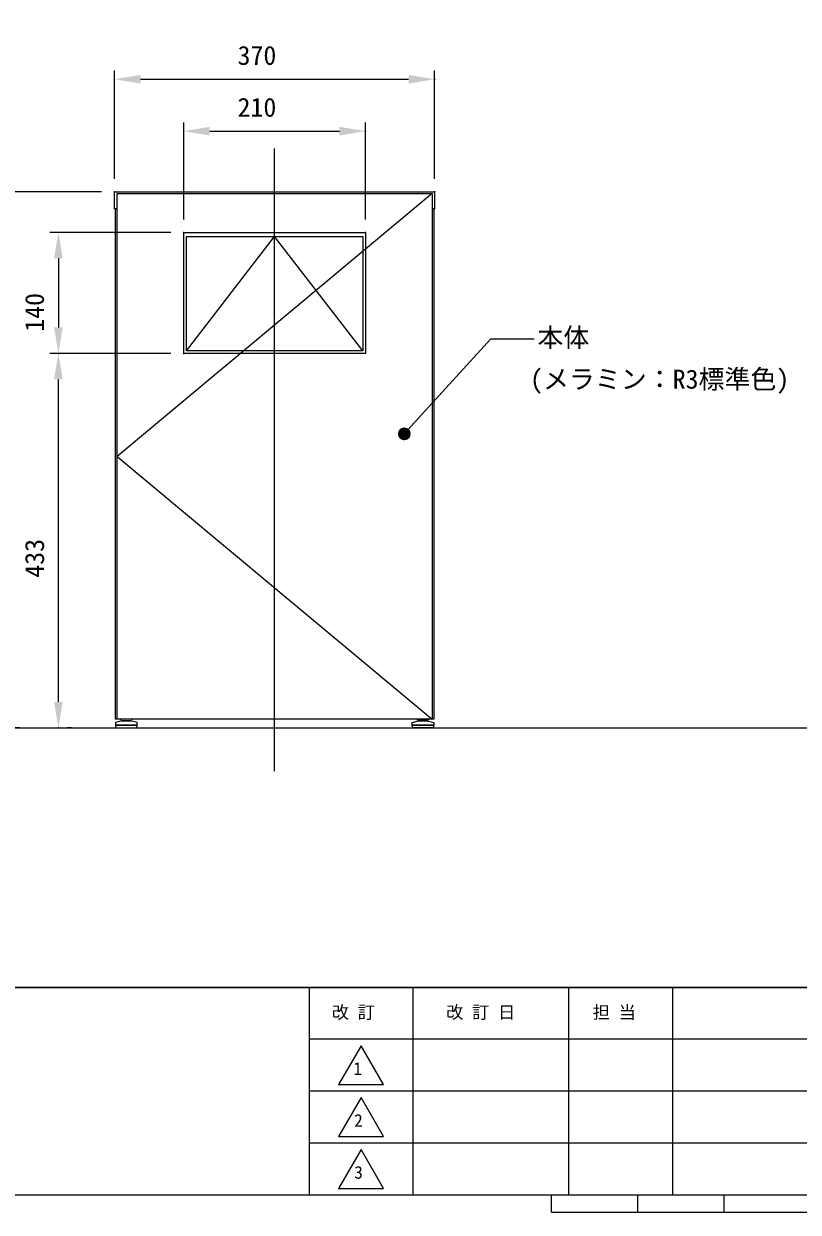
# Model space of a CAD drawing. Units: millimetres, scale not verified. Extents: x -203 to 203, y -143 to 143.
# Drawn here: x -111 to -21.5, y -140 to -2.6 of the extents above; entities that cross this region are included whole.
import ezdxf
from ezdxf.enums import TextEntityAlignment as Align

# ---------------------------------------------------------------- set-up
doc = ezdxf.new("R2010")
doc.units = ezdxf.units.MM
doc.header["$LTSCALE"] = 0.25
doc.header["$PDMODE"] = 32
doc.header["$PDSIZE"] = 0.05
for name, color, linetype, lineweight in [('0-1_図面_FORMAT$01_WAKU$OUT_LINE', 6, 'Continuous', 18), ('0-2_図面_FORMAT$03_TEXT', 7, 'Continuous', 18), ('0-3_図面_FORMAT$01_WAKU$SUB_LINE', 7, 'Continuous', 18), ('0-6_WAKU_INVISIBLE', 7, 'Continuous', 18), ('0-7_DIMENSION_LINES$02_DIMENSI', 7, 'Continuous', 25), ('0-8_DIMENSION_LINES$01_CENTER_', 7, 'Continuous', 25), ('0-9_DIMENSION_LINES$03_LINES', 7, 'Continuous', 18), ('0-C_DIMENSION_LINES$04_SUB_LIN', 4, 'Continuous', 18)]:
    doc.layers.add(name, color=color, linetype=linetype, lineweight=lineweight)
doc.layers.add('0-B_DEFPOINTS', color=7, linetype='Continuous')
doc.styles.add('ＭＳ ゴシック', font='')
doc.styles.get('ＭＳ ゴシック').set_extended_font_data('MS Gothic')

# ---------------------------------------------------------------- blocks, each defined once
blk = doc.blocks.new('D1')
at = {"layer": '0-7_DIMENSION_LINES$02_DIMENSI'}
for p, q in [((117.5, 123.3), (117.5, 134.5)), ((120.4998, 133.5), (135.5002, 133.5)), ((138.5, 123.3), (138.5, 134.5))]:
    blk.add_line(p, q, dxfattribs=at)
for points in [[(120.4998, 134), (120.4998, 133), (117.5, 133.5)], [(135.5002, 133), (135.5002, 134), (138.5, 133.5)]]:
    blk.add_solid(points, dxfattribs=at)
at = {"layer": '0-B_DEFPOINTS'}
for p in [(138.5, 133.5), (117.5, 121.8), (138.5, 121.8)]:
    blk.add_point(p, dxfattribs=at)
at = {"layer": '0-7_DIMENSION_LINES$02_DIMENSI', "style": 'ＭＳ ゴシック'}
blk.add_text('210', height=2.199, dxfattribs=at).set_placement((123.7143, 134.5), align=Align.BOTTOM_LEFT)
blk = doc.blocks.new('D2')
at = {"layer": '0-7_DIMENSION_LINES$02_DIMENSI'}
for p, q in [((109.5, 128), (109.5, 140.5)), ((146.5, 128), (146.5, 140.5)), ((112.4998, 139.5), (143.5002, 139.5))]:
    blk.add_line(p, q, dxfattribs=at)
for points in [[(112.4998, 140), (112.4998, 139), (109.5, 139.5)], [(143.5002, 139), (143.5002, 140), (146.5, 139.5)]]:
    blk.add_solid(points, dxfattribs=at)
at = {"layer": '0-B_DEFPOINTS'}
for p in [(146.5, 139.5), (109.5, 126.5), (146.5, 126.5)]:
    blk.add_point(p, dxfattribs=at)
at = {"layer": '0-7_DIMENSION_LINES$02_DIMENSI', "style": 'ＭＳ ゴシック'}
blk.add_text('370', height=2.199, dxfattribs=at).set_placement((123.7143, 140.5), align=Align.BOTTOM_LEFT)
blk = doc.blocks.new('D3')
at = {"layer": '0-7_DIMENSION_LINES$02_DIMENSI'}
for p, q in [((116, 121.8), (102, 121.8)), ((103, 118.8002), (103, 110.7998)), ((116, 107.8), (102, 107.8))]:
    blk.add_line(p, q, dxfattribs=at)
for points in [[(103.5, 118.8002), (102.5, 118.8002), (103, 121.8)], [(102.5, 110.7998), (103.5, 110.7998), (103, 107.8)]]:
    blk.add_solid(points, dxfattribs=at)
at = {"layer": '0-B_DEFPOINTS'}
for p in [(117.5, 121.8), (103, 107.8), (117.5, 107.8)]:
    blk.add_point(p, dxfattribs=at)
at = {"layer": '0-7_DIMENSION_LINES$02_DIMENSI', "style": 'ＭＳ ゴシック'}
blk.add_text('140', height=2.199, rotation=90, dxfattribs=at).set_placement((102, 110.3), align=Align.BOTTOM_LEFT)
blk = doc.blocks.new('D4')
at = {"layer": '0-7_DIMENSION_LINES$02_DIMENSI'}
for p, q in [((116, 107.8), (102, 107.8)), ((103, 67.4998), (103, 104.8002)), ((104.5, 64.5), (104, 64.5))]:
    blk.add_line(p, q, dxfattribs=at)
for points in [[(103.5, 104.8002), (102.5, 104.8002), (103, 107.8)], [(102.5, 67.4998), (103.5, 67.4998), (103, 64.5)]]:
    blk.add_solid(points, dxfattribs=at)
at = {"layer": '0-B_DEFPOINTS'}
for p in [(103, 107.8), (117.5, 107.8), (103, 64.5)]:
    blk.add_point(p, dxfattribs=at)
at = {"layer": '0-7_DIMENSION_LINES$02_DIMENSI', "style": 'ＭＳ ゴシック'}
blk.add_text('433', height=2.199, rotation=90, dxfattribs=at).set_placement((102, 81.8643), align=Align.BOTTOM_LEFT)
blk = doc.blocks.new('D5')
at = {"layer": '0-7_DIMENSION_LINES$02_DIMENSI'}
for p, q in [((108, 126.5), (96, 126.5)), ((97, 67.4998), (97, 123.5002)), ((98.5, 64.5), (98, 64.5))]:
    blk.add_line(p, q, dxfattribs=at)
for points in [[(97.5, 123.5002), (96.5, 123.5002), (97, 126.5)], [(96.5, 67.4998), (97.5, 67.4998), (97, 64.5)]]:
    blk.add_solid(points, dxfattribs=at)
at = {"layer": '0-B_DEFPOINTS'}
for p in [(97, 126.5), (109.5, 126.5), (97, 64.5)]:
    blk.add_point(p, dxfattribs=at)
at = {"layer": '0-7_DIMENSION_LINES$02_DIMENSI', "style": 'ＭＳ ゴシック'}
blk.add_text('620', height=2.199, rotation=90, dxfattribs=at).set_placement((96, 91.1429), align=Align.BOTTOM_LEFT)
blk = doc.blocks.new('グループ-2-1')
at = {"layer": '0-7_DIMENSION_LINES$02_DIMENSI', "style": 'ＭＳ ゴシック'}
for s, p in [('本体', (-516.116, -406.134)), ('(メラミン：R3標準色)', (-524.684, -454.326))]:
    blk.add_text(s, height=21.99, dxfattribs=at).set_placement(p, align=Align.BOTTOM_LEFT)
blk = doc.blocks.new('U27')
at = {"layer": '0-7_DIMENSION_LINES$02_DIMENSI', "color": 1}
for points in [[(142.625, 97.8505), (142.3505, 98.875), (142.625, 99.1495)], [(143, 97.75), (142.625, 99.1495), (143, 99.25)], [(142.625, 97.8505), (142.625, 99.1495), (143, 97.75)], [(143, 97.75), (143, 99.25), (143.375, 97.8505)], [(143.375, 97.8505), (143, 99.25), (143.375, 99.1495)], [(143.375, 97.8505), (143.375, 99.1495), (143.6495, 98.125)], [(143.6495, 98.125), (143.375, 99.1495), (143.6495, 98.875)], [(142.3505, 98.125), (142.25, 98.5), (142.3505, 98.875)], [(142.3505, 98.125), (142.3505, 98.875), (142.625, 97.8505)], [(143.6495, 98.125), (143.6495, 98.875), (143.75, 98.5)]]:
    blk.add_solid(points, dxfattribs=at)

msp = doc.modelspace()

# ---------------------------------------------------------------- linework, layer by layer
at = {"layer": '0-1_図面_FORMAT$01_WAKU$OUT_LINE'}
for p, q in [((198, -114), (-198, -114)), ((-78, -114), (-78, -138)), ((198, -120), (-78, -120)), ((-50, -140), (-50, -138)), ((-40, -140), (-40, -138)), ((-30, -140), (-30, -138)), ((-50, -140), (50, -140))]:
    msp.add_line(p, q, dxfattribs=at)
msp.add_lwpolyline([(-198, -138), (198, -138), (198, 138), (-198, 138)], close=True, dxfattribs=at)
at = {"layer": '0-2_図面_FORMAT$03_TEXT'}
for points in [[(-72, -120.75), (-74.5981, -125.25), (-69.4019, -125.25)], [(-72, -126.75), (-74.5981, -131.25), (-69.4019, -131.25)], [(-72, -132.75), (-74.5981, -137.25), (-69.4019, -137.25)]]:
    msp.add_lwpolyline(points, close=True, dxfattribs=at)
at = {"layer": '0-3_図面_FORMAT$01_WAKU$SUB_LINE'}
for p, q in [((-66, -114), (-66, -138)), ((-48, -114), (-48, -138)), ((-36, -114), (-36, -138)), ((12, -126), (-78, -126)), ((12, -132), (-78, -132))]:
    msp.add_line(p, q, dxfattribs=at)
at = {"layer": '0-6_WAKU_INVISIBLE'}
for p, q in [((-198, -114), (198, -114)), ((-198, -138), (198, -138))]:
    msp.add_line(p, q, dxfattribs=at)
at = {"layer": '0-7_DIMENSION_LINES$02_DIMENSI', "color": 1, "lineweight": 18}
for p, q in [((-67, -50), (-57, -39)), ((-57, -39), (-52, -39))]:
    msp.add_line(p, q, dxfattribs=at)
at = {"layer": '0-8_DIMENSION_LINES$01_CENTER_'}
msp.add_line((-82, -89), (-82, -17), dxfattribs=at)
at = {"layer": '0-9_DIMENSION_LINES$03_LINES'}
for p, q in [((-100.5, -22), (-63.5, -22)), ((-100.5, -24), (-100.5, -22)), ((-100.2, -83), (-100.2, -22.2)), ((-100.2, -22.2), (-63.8, -22.2)), ((-63.8, -22.2), (-63.8, -83)), ((-63.5, -22), (-63.5, -24)), ((-100.2, -24), (-100.5, -24)), ((-100.4, -24), (-100.2, -24)), ((-100.4, -83), (-100.4, -24)), ((-63.5, -24), (-63.8, -24)), ((-63.8, -24), (-63.6, -24)), ((-63.6, -24), (-63.6, -83)), ((-92.5, -40.7), (-92.5, -26.7)), ((-92.5, -26.7), (-71.5, -26.7)), ((-92.2, -40.4), (-92.2, -27.2)), ((-92.2, -27.2), (-71.8, -27.2)), ((-71.8, -27.2), (-71.8, -40.4)), ((-71.5, -26.7), (-71.5, -40.7)), ((-71.5, -40.7), (-92.5, -40.7)), ((-71.8, -40.4), (-92.2, -40.4)), ((-98.4, -83), (-100.4, -83)), ((-99.625, -83.2), (-100.4, -83.3667)), ((-100.4, -83.3667), (-100.4, -83.6667)), ((-100.4, -83.6667), (-100.4, -83.8)), ((-97.9, -83.6667), (-100.4, -83.6667)), ((-100.4, -83.6667), (-97.9, -83.6667)), ((-63.8, -83), (-100.2, -83)), ((-98.6, -83), (-99.7, -83)), ((-99.7, -83.2), (-99.65, -83.2)), ((-99.65, -83.2), (-98.65, -83.2)), ((-98.65, -83.2), (-99.625, -83.2)), ((-98.65, -83.2), (-98.6, -83.2)), ((-97.9, -83.3667), (-98.65, -83.2)), ((-97.9, -83.6667), (-97.9, -83.3667)), ((-97.9, -83.8), (-97.9, -83.6667)), ((-66.1, -83.3667), (-65.35, -83.2)), ((-66.1, -83.6667), (-66.1, -83.3667)), ((-66.1, -83.8), (-66.1, -83.6667)), ((-66.1, -83.6667), (-63.6, -83.6667)), ((-63.6, -83.6667), (-66.1, -83.6667)), ((-63.6, -83), (-65.6, -83)), ((-65.4, -83), (-64.3, -83)), ((-65.35, -83.2), (-65.4, -83.2)), ((-64.35, -83.2), (-65.35, -83.2)), ((-65.35, -83.2), (-64.375, -83.2)), ((-64.375, -83.2), (-63.6, -83.3667)), ((-64.3, -83.2), (-64.35, -83.2)), ((-63.6, -83.3667), (-63.6, -83.6667)), ((-63.6, -83.6667), (-63.6, -83.8)), ((-122, -84), (78, -84)), ((-100.2, -84), (-98.1, -84)), ((-63.8, -84), (-65.9, -84))]:
    msp.add_line(p, q, dxfattribs=at)
for centre, radius, start, end in [((-100.2, -83.8), 0.2, 180, 270), ((-99.7, -83.1), 0.1, 90, 180), ((-99.7, -83.1), 0.1, 180, 270), ((-98.6, -83.1), 0.1, 0, 90), ((-98.6, -83.1), 0.1, 270, 0), ((-98.1, -83.8), 0.2, 270, 0), ((-65.9, -83.8), 0.2, 180, 270), ((-65.4, -83.1), 0.1, 90, 180), ((-65.4, -83.1), 0.1, 180, 270), ((-64.3, -83.1), 0.1, 0, 90), ((-64.3, -83.1), 0.1, 270, 0), ((-63.8, -83.8), 0.2, 270, 0)]:
    msp.add_arc(centre, radius, start, end, dxfattribs=at)
at = {"layer": '0-C_DIMENSION_LINES$04_SUB_LIN'}
for p, q in [((-63.8, -22.2), (-100.2, -52.6)), ((-92.2, -40.4), (-82, -27.2)), ((-71.8, -40.4), (-82, -27.2)), ((-100.2, -52.6), (-63.8, -83))]:
    msp.add_line(p, q, dxfattribs=at)

# ---------------------------------------------------------------- block references
at = {"layer": '0-7_DIMENSION_LINES$02_DIMENSI'}
for name in ['D2', 'D1', 'D5', 'D3', 'D4', 'U27']:
    msp.add_blockref(name, (-210, -148.5), dxfattribs=at)
at = {"layer": '0-7_DIMENSION_LINES$02_DIMENSI', "xscale": 0.1, "yscale": 0.1}
msp.add_blockref('グループ-2-1', (0, 0), dxfattribs=at)

# ---------------------------------------------------------------- texts
at = {"layer": '0-2_図面_FORMAT$03_TEXT', "style": 'ＭＳ ゴシック'}
for s, p in [('改 訂', (-75.3898, -118.0466)), ('改 訂 日', (-62.1668, -118.0466)), ('担 当', (-45.2234, -118.0466)), ('1', (-72.8858, -124.5632)), ('2', (-72.8018, -130.5632)), ('3', (-72.7918, -136.5632))]:
    msp.add_text(s, height=1.466, dxfattribs=at).set_placement(p, align=Align.BOTTOM_LEFT)

doc.saveas('drawing.dxf')
